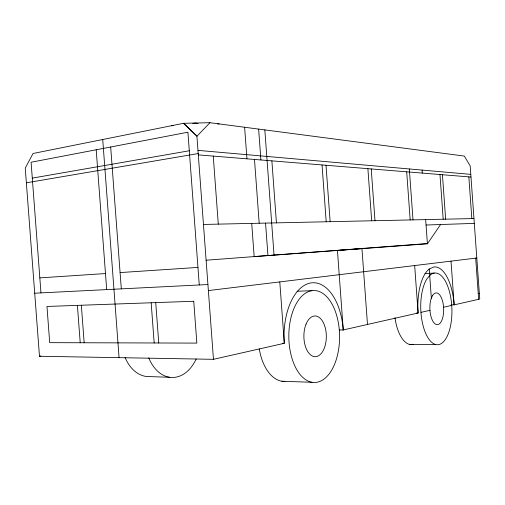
<?xml version="1.0" encoding="UTF-8"?>
<svg xmlns="http://www.w3.org/2000/svg" width="505" height="505" viewBox="0 0 505 505"><rect width="100%" height="100%" fill="white"/><g stroke="black" fill="none" stroke-linecap="round" stroke-linejoin="round"><path stroke-width="0.76" d="M251.717 223.399L254.16 256.591L427.413 243.827L440.568 224.529M209.973 122.709L196.925 136.23L183.567 123.296L209.973 122.709L464.297 156.07L470.18 165.924L479.75 299.061L454.153 304.856L451.003 304.938M213.464 359.32L196.912 136.104L183.668 123.277L33.065 153.482L25.25 168.096L39.478 356.265L213.464 359.32L284.302 343.293A53.865 29.732 89.6 0 1 309.855 283.147A53.865 29.732 89.6 0 1 343.255 329.954L339.347 329.98M342.958 330.017L418.102 313.012A42.029 18.224 87.9 0 1 429.212 269.032L433.852 266.975A42.029 18.224 87.9 0 1 454.153 304.856L451.003 261.142M420.943 312.368L429.957 310.329M443.573 307.248L451.716 305.405M478.248 293.664L479.346 293.43M192.796 123.491L194.993 123.056L198.048 123.441M39.478 356.265L40.955 356.006M32.282 178.114L189.293 150.768M26.361 182.804L198.206 153.552M208.369 290.571L476.802 258.011M206.116 260.214L427.64 243.505M337.447 250.461L361.959 248.605M39.826 277.889L105.482 273.546M120.083 272.58L197.954 267.423M424.901 273.546L434.294 273.079M34.712 293.209L207.921 284.536M297.079 291.271L311.983 290.665M171.53 125.707L173.089 125.65M217.642 123.965L219.138 123.908M426.056 225.022L474.309 223.38M203.464 224.454L473.961 218.551M416.53 313.043L418.102 313.012L414.668 265.548M282.737 343.286L284.302 343.293L279.789 281.904M409.296 344.353L435.367 344.442M169.73 377.292L146.204 376.465A39.737 28.267 -88.3 0 1 125.082 357.464M281.878 381.231L312.021 382.291A45.987 25.376 89.6 0 0 337.182 317.355A45.987 25.376 89.6 0 0 293.386 309.881A45.987 25.376 89.6 0 0 312.021 382.291M198.307 154.877L470.982 177.047M197.973 150.37L470.786 174.364M40.962 292.894L31.089 162.244L187.917 132.209L199.26 284.965M254.488 159.447L259.191 223.235M244.622 127.254L246.951 158.829M213.249 156.089L218.286 224.132M155.729 302.609L158.747 342.99M151.172 302.773L154.177 342.977M110.677 146.999L121.307 288.873M102.723 139.513L119.073 357.66M96.196 149.777L106.688 289.605M81.343 305.241L84.165 342.762M77.404 305.38L80.219 342.75M442.437 174.73L445.644 219.17M439.975 174.528L443.201 219.227M422.079 170.078L422.3 173.089M425.665 219.606L427.413 243.827M429.237 269.026L431.346 298.209M409.321 168.954L413.008 219.883M406.695 171.82L410.18 219.946M371.226 168.935L374.988 220.71M367.886 168.664L371.674 220.786M361.946 248.46L367.488 324.469M337.435 250.31L343.255 329.954M326.015 165.261L330.137 221.689M322.045 164.939L326.205 221.777M271.873 160.855L276.431 222.863M264.828 129.905L274.038 255.094M258.623 129.091L260.902 159.965M265.548 223.096L267.94 255.555M475.691 258.143L478.652 299.307M468.836 176.876L471.834 218.602M284.927 381.426A44.85 26.052 89.9 0 1 259.267 348.917M413.532 344.341A35.192 16.147 88 0 1 394.954 317.62M196.186 358.96A40.621 27.983 -88.7 0 1 148.767 357.875M432.444 295.747L431.188 298.569A15.889 6.887 87.9 0 0 435.43 324.115A15.889 6.887 87.9 0 0 443.472 306.074A15.889 6.887 87.9 0 0 432.444 295.747M430.342 274.884L426.776 279.076A35.887 15.56 87.9 0 0 429.174 339.543A35.887 15.56 87.9 0 0 451.918 312.822A35.887 15.56 87.9 0 0 430.342 274.884M193.743 301.264L46.965 306.459L49.698 342.661L196.849 343.103L193.743 301.264M306.062 324.128A20.352 11.224 89.6 0 0 313.87 356.53A20.352 11.224 89.6 0 0 325.384 328.294A20.352 11.224 89.6 0 0 306.062 324.128"/></g></svg>
